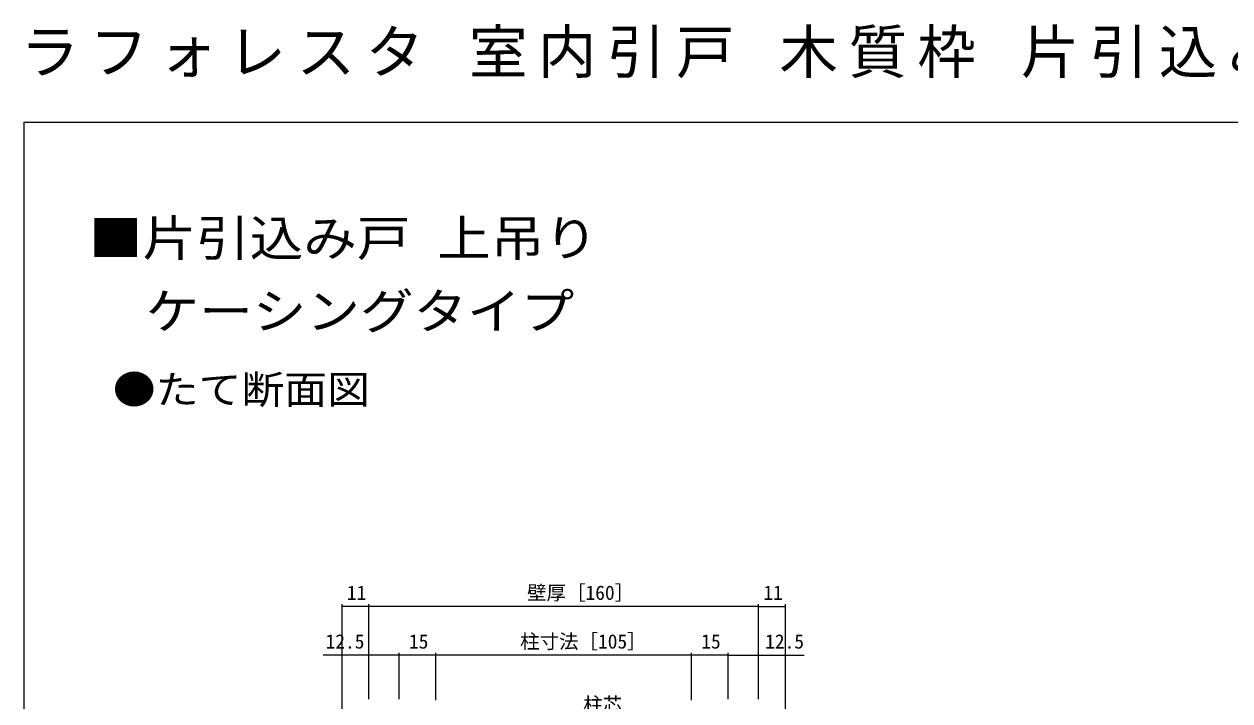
# Model space of a CAD drawing. Units: millimetres, scale not verified. Extents: x -1188 to -198, y -840 to 760.
# Drawn here: x -1188 to -693, y 482.4 to 760.2 of the extents above; entities that cross this region are included whole.
import ezdxf
from ezdxf.enums import TextEntityAlignment as Align

# ---------------------------------------------------------------- set-up
doc = ezdxf.new("R2010")
doc.units = ezdxf.units.MM
doc.header["$LTSCALE"] = 4
doc.layers.add('0-1_USER1', color=4, linetype='Continuous')
doc.layers.add('0-2_YKK_ZWAK', color=7, linetype='Continuous', lineweight=9)
doc.layers.add('0-3_YKK_D', color=6, linetype='Continuous', lineweight=9)
doc.styles.add('ＭＳ ゴシック', font='')
doc.styles.get('ＭＳ ゴシック').set_extended_font_data('MS Gothic')

msp = doc.modelspace()

# ---------------------------------------------------------------- linework, layer by layer
at = {"layer": '0-2_YKK_ZWAK'}
for p, q in [((-1188, -840), (-1188, 720)), ((-1188, 720), (-198, 720))]:
    msp.add_line(p, q, dxfattribs=at)
at = {"layer": '0-3_YKK_D'}
for p, q in [((-1057.492, 445.089), (-1057.492, 522.089)), ((-1046.492, 521.089), (-1057.492, 521.089)), ((-1046.492, 483.089), (-1046.492, 522.089)), ((-1046.492, 483.089), (-1046.492, 522.089)), ((-886.492, 521.089), (-1046.492, 521.089)), ((-886.492, 483.089), (-886.492, 522.089)), ((-886.492, 483.089), (-886.492, 522.089)), ((-886.492, 521.089), (-875.492, 521.089)), ((-875.492, 445.089), (-875.492, 522.089)), ((-1046.492, 501.089), (-1065.232, 501.089)), ((-1046.492, 483.089), (-1046.492, 502.089)), ((-1033.992, 501.089), (-1046.492, 501.089)), ((-1033.992, 483.089), (-1033.992, 502.089)), ((-1033.992, 483.089), (-1033.992, 502.089)), ((-1018.992, 501.089), (-1033.992, 501.089)), ((-1018.992, 482.706), (-1018.992, 502.089)), ((-1018.992, 482.706), (-1018.992, 502.089)), ((-913.992, 501.089), (-1018.992, 501.089)), ((-913.992, 482.706), (-913.992, 502.089)), ((-913.992, 482.706), (-913.992, 502.089)), ((-898.992, 501.089), (-913.992, 501.089)), ((-898.992, 483.089), (-898.992, 502.089)), ((-898.992, 483.089), (-898.992, 502.089)), ((-898.992, 501.089), (-886.492, 501.089)), ((-886.492, 494.593), (-886.492, 502.089)), ((-886.492, 501.089), (-867.752, 501.089))]:
    msp.add_line(p, q, dxfattribs=at)
for centre, start, end in [((-1057.492, 521.089), 0, 180), ((-1057.492, 521.089), 180, 0), ((-1046.492, 521.089), 0, 180), ((-1046.492, 521.089), 0, 180), ((-1046.492, 521.089), 180, 0), ((-1046.492, 521.089), 180, 0), ((-886.492, 521.089), 0, 180), ((-886.492, 521.089), 0, 180), ((-886.492, 521.089), 180, 0), ((-886.492, 521.089), 180, 0), ((-875.492, 521.089), 0, 180), ((-875.492, 521.089), 180, 0), ((-1046.492, 501.089), 0, 180), ((-1046.492, 501.089), 180, 0), ((-1033.992, 501.089), 0, 180), ((-1033.992, 501.089), 0, 180), ((-1033.992, 501.089), 180, 0), ((-1033.992, 501.089), 180, 0), ((-1018.992, 501.089), 0, 180), ((-1018.992, 501.089), 0, 180), ((-1018.992, 501.089), 180, 0), ((-1018.992, 501.089), 180, 0), ((-913.992, 501.089), 0, 180), ((-913.992, 501.089), 0, 180), ((-913.992, 501.089), 180, 0), ((-913.992, 501.089), 180, 0), ((-898.992, 501.089), 0, 180), ((-898.992, 501.089), 0, 180), ((-898.992, 501.089), 180, 0), ((-898.992, 501.089), 180, 0), ((-886.492, 501.089), 0, 180), ((-886.492, 501.089), 180, 0)]:
    msp.add_arc(centre, 0.106, start, end, dxfattribs=at)

# ---------------------------------------------------------------- texts
at = {"layer": '0-1_USER1', "color": 3, "style": 'ＭＳ ゴシック', "width": 1.1}
for s, p in [('■片引込み戸 上吊り', (-1161.397, 660.618)), ('  ケーシングタイプ', (-1160.063, 630.619))]:
    msp.add_text(s, height=14.66, dxfattribs=at).set_placement(p, align=Align.BOTTOM_LEFT)
at = {"layer": '0-1_USER1', "color": 7, "style": 'ＭＳ ゴシック', "width": 1.1}
msp.add_text('●たて断面図', height=11.73, dxfattribs=at).set_placement((-1151.61, 600.807), align=Align.BOTTOM_LEFT)
at = {"layer": '0-1_USER1', "color": 3, "insert": (-1189.467, 738), "char_height": 17.6, "attachment_point": 7, "style": 'ＭＳ ゴシック'}
msp.add_mtext('\\T1.18;ラフォレスタ\\~室内引戸\\~木質枠\\~片引込み戸\\~上吊り\\~ケーシングタイプ', dxfattribs=at)
at = {"layer": '0-3_YKK_D', "color": 4, "style": 'ＭＳ ゴシック'}
for s, p in [('壁厚［160］', (-981.532, 522.089)), ('11', (-1055.512, 522.089)), ('11', (-884.512, 522.089)), ('柱寸法［105］', (-984.412, 502.089)), ('12.5', (-1064.232, 502.089)), ('15', (-1030.012, 502.089)), ('15', (-910.012, 502.089)), ('12.5', (-883.792, 502.089)), ('柱芯', (-958.46, 476.227))]:
    msp.add_text(s, height=5.865, dxfattribs=at).set_placement(p, align=Align.BOTTOM_LEFT)

doc.saveas('drawing.dxf')
